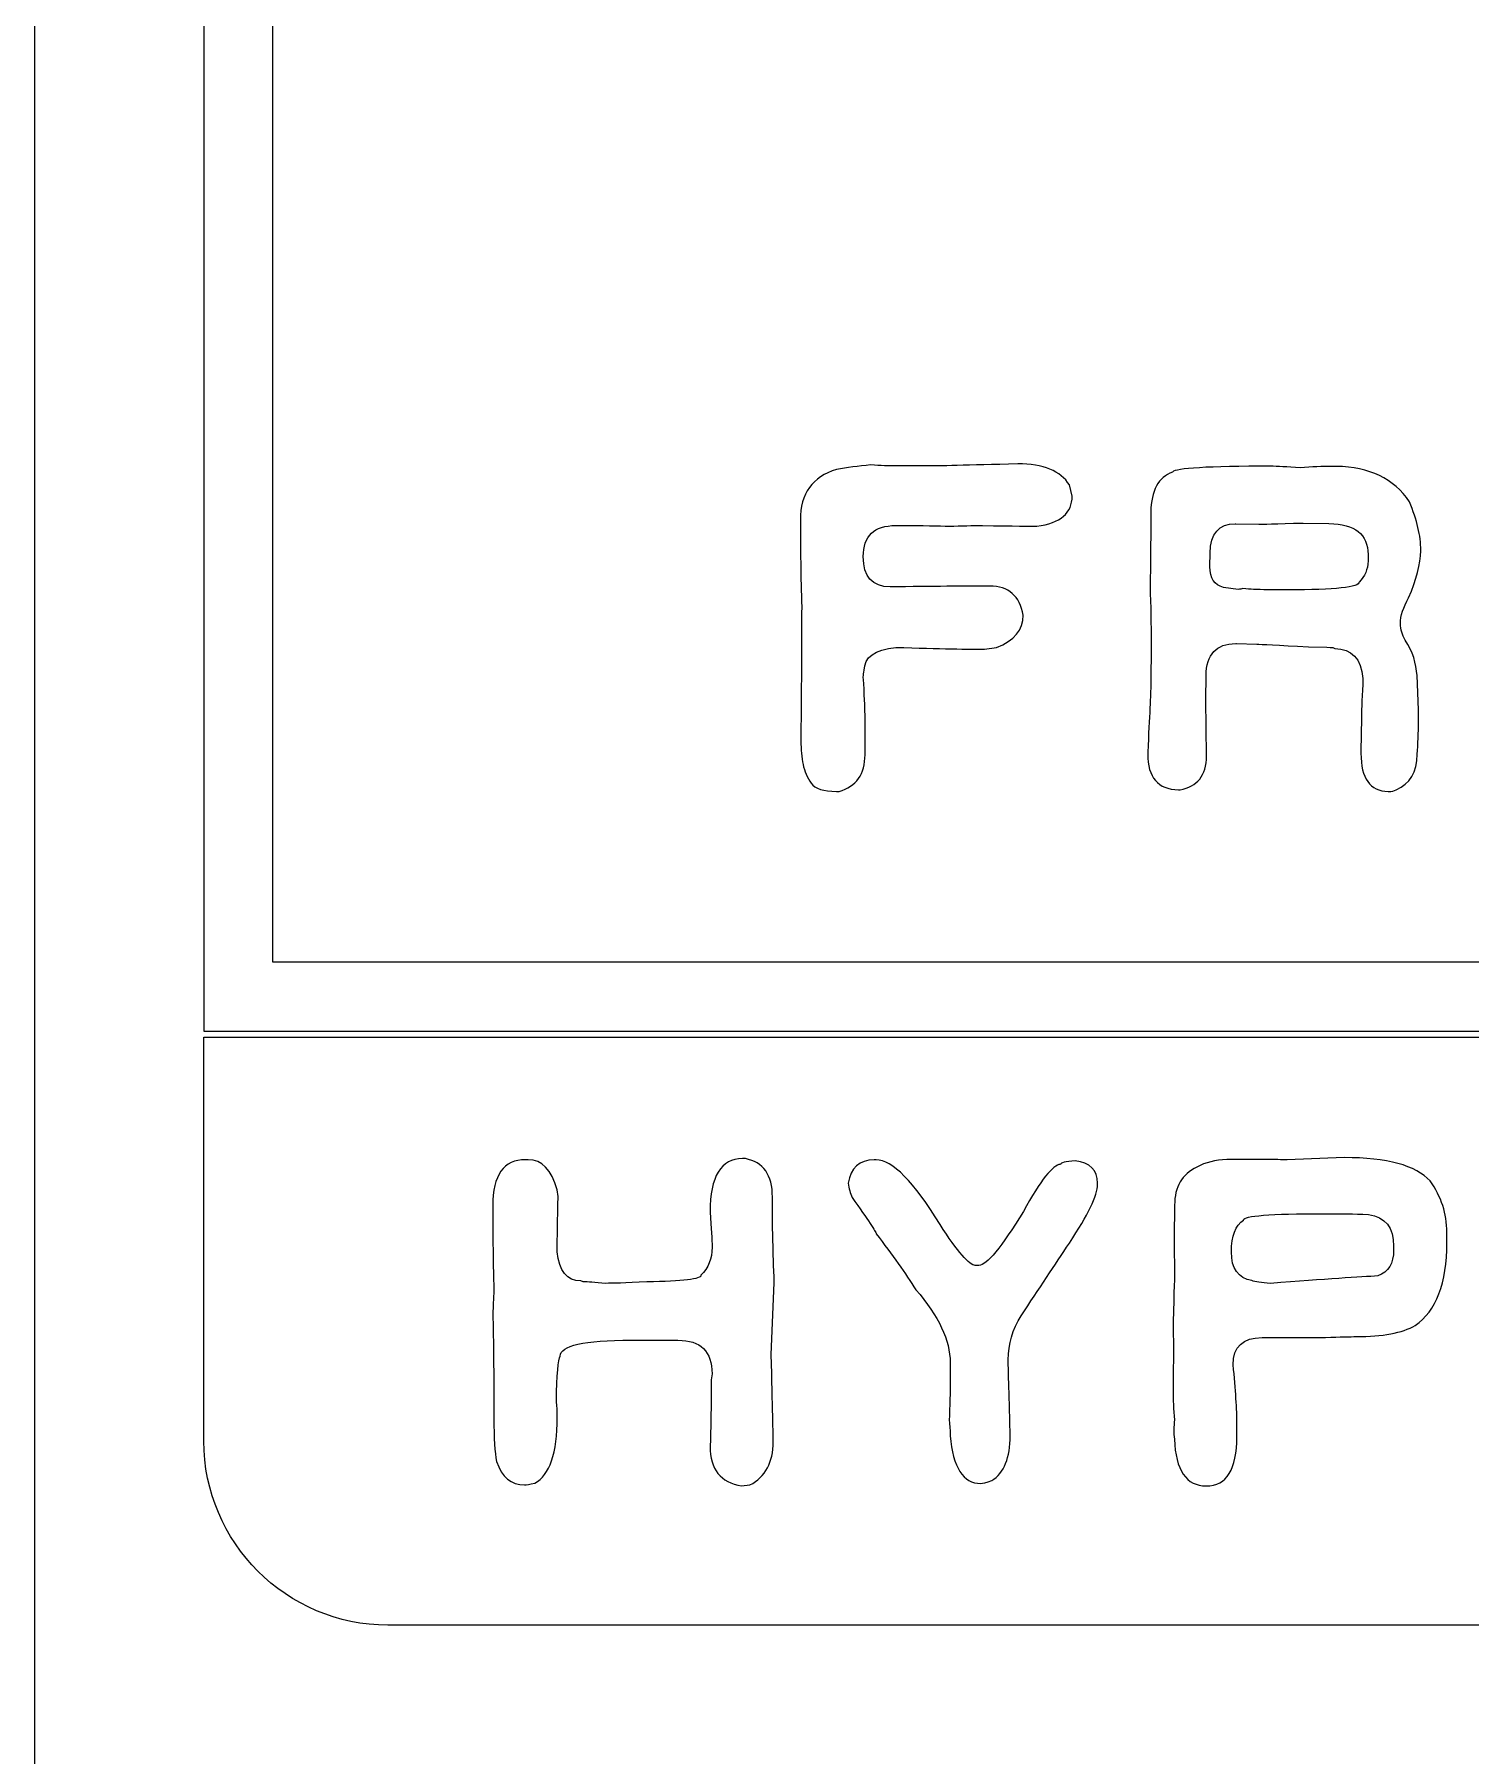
# Model space of a CAD drawing. Header units: centimetres. Extents: x -13.1 to 12.9, y -13 to 13.
# Drawn here: x -13.05 to -11.489, y 5.865 to 7.736 of the extents above; entities that cross this region are included whole.
import ezdxf

# ---------------------------------------------------------------- set-up
doc = ezdxf.new("R2010")
doc.units = ezdxf.units.CM
doc.header["$MEASUREMENT"] = 0
doc.layers.add('Layer 1', color=7, linetype='Continuous')

msp = doc.modelspace()

# ---------------------------------------------------------------- linework, layer by layer
at = {"layer": 'Layer 1', "color": 250, "lineweight": 9}
msp.add_open_spline([(-12.85, 12.98), (-12.85, 12.98), (12.75, 12.98), (12.75, 12.98), (12.75, 12.98), (12.86, 12.98), (12.95, 12.88999), (12.95, 12.78), (12.95, 12.78), (12.95, 12.78), (12.95, -12.82), (12.95, -12.82), (12.95, -12.82), (12.95, -12.93001), (12.86, -13.02), (12.75, -13.02), (12.75, -13.02), (12.75, -13.02), (-12.85, -13.02), (-12.85, -13.02), (-12.85, -13.02), (-12.96, -13.02), (-13.05, -12.93001), (-13.05, -12.82), (-13.05, -12.82), (-13.05, -12.82), (-13.05, 12.78), (-13.05, 12.78), (-13.05, 12.78), (-13.05, 12.88999), (-12.96, 12.98), (-12.85, 12.98)], degree=3, knots=[0, 0, 0, 0, 0.1111111, 0.1111111, 0.1111111, 0.1111111, 0.2222222, 0.2222222, 0.2222222, 0.2222222, 0.3333333, 0.3333333, 0.3333333, 0.3333333, 0.4444444, 0.4444444, 0.4444444, 0.4444444, 0.5555556, 0.5555556, 0.5555556, 0.5555556, 0.6666667, 0.6666667, 0.6666667, 0.6666667, 0.7777778, 0.7777778, 0.7777778, 0.7777778, 1, 1, 1, 1], dxfattribs=at)
at = {"layer": 'Layer 1', "color": 177, "lineweight": 9}
for points, knots in [([(-12.6284, 12.92752), (-12.6284, 12.92752), (-6.6284, 12.92752), (-6.6284, 12.92752), (-6.6284, 12.92752), (-6.56306, 12.92752), (-6.50366, 12.9008), (-6.46064, 12.85778), (-6.46064, 12.85778), (-6.41762, 12.81476), (-6.3909, 12.75536), (-6.3909, 12.69002), (-6.3909, 12.69002), (-6.3909, 12.69002), (-6.3909, 6.89002), (-6.3909, 6.89002), (-6.3909, 6.89002), (-6.3909, 6.82468), (-6.41762, 6.76528), (-6.46064, 6.72226), (-6.46064, 6.72226), (-6.50366, 6.67924), (-6.56306, 6.65252), (-6.6284, 6.65252), (-6.6284, 6.65252), (-6.6284, 6.65252), (-12.8659, 6.65252), (-12.8659, 6.65252), (-12.8659, 6.65252), (-12.8659, 6.65252), (-12.8659, 12.69002), (-12.8659, 12.69002), (-12.8659, 12.69002), (-12.8659, 12.75536), (-12.83918, 12.81476), (-12.79616, 12.85778), (-12.79616, 12.85778), (-12.75314, 12.9008), (-12.69374, 12.92752), (-12.6284, 12.92752)], [0, 0, 0, 0, 0.0909091, 0.0909091, 0.0909091, 0.0909091, 0.1818182, 0.1818182, 0.1818182, 0.1818182, 0.2727273, 0.2727273, 0.2727273, 0.2727273, 0.3636364, 0.3636364, 0.3636364, 0.3636364, 0.4545455, 0.4545455, 0.4545455, 0.4545455, 0.5454545, 0.5454545, 0.5454545, 0.5454545, 0.6363636, 0.6363636, 0.6363636, 0.6363636, 0.7272727, 0.7272727, 0.7272727, 0.7272727, 0.8181818, 0.8181818, 0.8181818, 0.8181818, 1, 1, 1, 1]), ([(-6.6284, 12.85252), (-6.6284, 12.85252), (-12.6284, 12.85252), (-12.6284, 12.85252), (-12.6284, 12.85252), (-12.67305, 12.85252), (-12.71368, 12.83422), (-12.74314, 12.80476), (-12.74314, 12.80476), (-12.7726, 12.7753), (-12.7909, 12.73467), (-12.7909, 12.69002), (-12.7909, 12.69002), (-12.7909, 12.69002), (-12.7909, 6.72752), (-12.7909, 6.72752), (-12.7909, 6.72752), (-12.7909, 6.72752), (-6.6284, 6.72752), (-6.6284, 6.72752), (-6.6284, 6.72752), (-6.58375, 6.72752), (-6.54312, 6.74582), (-6.51366, 6.77528), (-6.51366, 6.77528), (-6.4842, 6.80474), (-6.4659, 6.84537), (-6.4659, 6.89002), (-6.4659, 6.89002), (-6.4659, 6.89002), (-6.4659, 12.69002), (-6.4659, 12.69002), (-6.4659, 12.69002), (-6.4659, 12.73467), (-6.4842, 12.7753), (-6.51366, 12.80476), (-6.51366, 12.80476), (-6.54312, 12.83422), (-6.58375, 12.85252), (-6.6284, 12.85252)], [0, 0, 0, 0, 0.0909091, 0.0909091, 0.0909091, 0.0909091, 0.1818182, 0.1818182, 0.1818182, 0.1818182, 0.2727273, 0.2727273, 0.2727273, 0.2727273, 0.3636364, 0.3636364, 0.3636364, 0.3636364, 0.4545455, 0.4545455, 0.4545455, 0.4545455, 0.5454545, 0.5454545, 0.5454545, 0.5454545, 0.6363636, 0.6363636, 0.6363636, 0.6363636, 0.7272727, 0.7272727, 0.7272727, 0.7272727, 0.8181818, 0.8181818, 0.8181818, 0.8181818, 1, 1, 1, 1]), ([(-8.97019, 6.64576), (-8.97019, 6.64576), (-12.86583, 6.64576), (-12.86583, 6.64576), (-12.86583, 6.64576), (-12.86583, 6.64576), (-12.86583, 6.20669), (-12.86583, 6.20669), (-12.86583, 6.20669), (-12.86583, 6.09669), (-12.77583, 6.00669), (-12.66583, 6.00669), (-12.66583, 6.00669), (-12.66583, 6.00669), (-9.17019, 6.00669), (-9.17019, 6.00669), (-9.17019, 6.00669), (-9.06019, 6.00669), (-8.97019, 6.09669), (-8.97019, 6.20669), (-8.97019, 6.20669), (-8.97019, 6.20669), (-8.97019, 6.64576), (-8.97019, 6.64576)], [0, 0, 0, 0, 0.1428571, 0.1428571, 0.1428571, 0.1428571, 0.2857143, 0.2857143, 0.2857143, 0.2857143, 0.4285714, 0.4285714, 0.4285714, 0.4285714, 0.5714286, 0.5714286, 0.5714286, 0.5714286, 0.7142857, 0.7142857, 0.7142857, 0.7142857, 1, 1, 1, 1]), ([(-12.28026, 6.51383), (-12.28026, 6.51383), (-12.27725, 6.51383), (-12.27725, 6.51383), (-12.27725, 6.51383), (-12.25759, 6.51016), (-12.2478, 6.49615), (-12.2478, 6.47197), (-12.2478, 6.47197), (-12.2478, 6.47197), (-12.2478, 6.45268), (-12.2478, 6.45268), (-12.2478, 6.45268), (-12.2478, 6.43923), (-12.24715, 6.41459), (-12.24583, 6.37874), (-12.24583, 6.37874), (-12.24583, 6.37874), (-12.24912, 6.30076), (-12.24912, 6.30076), (-12.24912, 6.30076), (-12.24771, 6.24366), (-12.24696, 6.21205), (-12.24696, 6.20593), (-12.24696, 6.20593), (-12.24696, 6.18373), (-12.25542, 6.16812), (-12.27226, 6.15909), (-12.27226, 6.15909), (-12.27226, 6.15909), (-12.28139, 6.15805), (-12.28139, 6.15805), (-12.28139, 6.15805), (-12.30415, 6.16191), (-12.31554, 6.17621), (-12.31554, 6.20104), (-12.31554, 6.20104), (-12.31478, 6.22127), (-12.3145, 6.23886), (-12.3145, 6.25391), (-12.3145, 6.25391), (-12.3145, 6.25391), (-12.3145, 6.27348), (-12.3145, 6.27348), (-12.3145, 6.27348), (-12.3145, 6.27348), (-12.31337, 6.27987), (-12.31337, 6.27987), (-12.31337, 6.27987), (-12.31337, 6.30424), (-12.32579, 6.31647), (-12.35053, 6.31647), (-12.35053, 6.31647), (-12.35053, 6.31647), (-12.40124, 6.31647), (-12.40124, 6.31647), (-12.40124, 6.31647), (-12.45269, 6.31647), (-12.47847, 6.31073), (-12.47847, 6.29916), (-12.47847, 6.29916), (-12.48063, 6.29568), (-12.48204, 6.27931), (-12.48261, 6.25005), (-12.48261, 6.25005), (-12.48204, 6.24582), (-12.48176, 6.24008), (-12.48176, 6.23274), (-12.48176, 6.23274), (-12.48176, 6.19361), (-12.48985, 6.16972), (-12.50603, 6.16106), (-12.50603, 6.16106), (-12.51168, 6.15975), (-12.51544, 6.15909), (-12.51732, 6.15909), (-12.51732, 6.15909), (-12.53181, 6.15909), (-12.54187, 6.16765), (-12.54761, 6.18477), (-12.54761, 6.18477), (-12.54968, 6.19427), (-12.55062, 6.20989), (-12.55062, 6.23162), (-12.55062, 6.23162), (-12.55062, 6.23162), (-12.55062, 6.24488), (-12.55062, 6.24488), (-12.55062, 6.24488), (-12.55062, 6.27884), (-12.551, 6.31289), (-12.55175, 6.34704), (-12.55175, 6.34704), (-12.551, 6.36162), (-12.55062, 6.37018), (-12.55062, 6.37272), (-12.55062, 6.37272), (-12.55137, 6.39681), (-12.55175, 6.42305), (-12.55175, 6.45156), (-12.55175, 6.45156), (-12.55175, 6.45156), (-12.55175, 6.46256), (-12.55175, 6.46256), (-12.55175, 6.46256), (-12.55175, 6.49596), (-12.5399, 6.5127), (-12.51619, 6.5127), (-12.51619, 6.5127), (-12.51619, 6.5127), (-12.51318, 6.5127), (-12.51318, 6.5127), (-12.51318, 6.5127), (-12.49851, 6.5127), (-12.48797, 6.50179), (-12.48176, 6.47997), (-12.48176, 6.47997), (-12.48176, 6.47997), (-12.48063, 6.47272), (-12.48063, 6.47272), (-12.48063, 6.47272), (-12.48138, 6.44742), (-12.48176, 6.42738), (-12.48176, 6.4127), (-12.48176, 6.4127), (-12.4795, 6.39154), (-12.47104, 6.381), (-12.45608, 6.381), (-12.45608, 6.381), (-12.45486, 6.38025), (-12.45382, 6.37987), (-12.45307, 6.37987), (-12.45307, 6.37987), (-12.44902, 6.37987), (-12.44093, 6.37931), (-12.4288, 6.37827), (-12.4288, 6.37827), (-12.42259, 6.37827), (-12.40773, 6.37874), (-12.38421, 6.37987), (-12.38421, 6.37987), (-12.34507, 6.38044), (-12.32551, 6.38279), (-12.32551, 6.38702), (-12.32551, 6.38702), (-12.31742, 6.39492), (-12.31337, 6.40518), (-12.31337, 6.4176), (-12.31337, 6.4176), (-12.31337, 6.4255), (-12.31412, 6.4382), (-12.31554, 6.45569), (-12.31554, 6.45569), (-12.31554, 6.49445), (-12.30378, 6.51383), (-12.28026, 6.51383)], [0, 0, 0, 0, 0.025, 0.025, 0.025, 0.025, 0.05, 0.05, 0.05, 0.05, 0.075, 0.075, 0.075, 0.075, 0.1, 0.1, 0.1, 0.1, 0.125, 0.125, 0.125, 0.125, 0.15, 0.15, 0.15, 0.15, 0.175, 0.175, 0.175, 0.175, 0.2, 0.2, 0.2, 0.2, 0.225, 0.225, 0.225, 0.225, 0.25, 0.25, 0.25, 0.25, 0.275, 0.275, 0.275, 0.275, 0.3, 0.3, 0.3, 0.3, 0.325, 0.325, 0.325, 0.325, 0.35, 0.35, 0.35, 0.35, 0.375, 0.375, 0.375, 0.375, 0.4, 0.4, 0.4, 0.4, 0.425, 0.425, 0.425, 0.425, 0.45, 0.45, 0.45, 0.45, 0.475, 0.475, 0.475, 0.475, 0.5, 0.5, 0.5, 0.5, 0.525, 0.525, 0.525, 0.525, 0.55, 0.55, 0.55, 0.55, 0.575, 0.575, 0.575, 0.575, 0.6, 0.6, 0.6, 0.6, 0.625, 0.625, 0.625, 0.625, 0.65, 0.65, 0.65, 0.65, 0.675, 0.675, 0.675, 0.675, 0.7, 0.7, 0.7, 0.7, 0.725, 0.725, 0.725, 0.725, 0.75, 0.75, 0.75, 0.75, 0.775, 0.775, 0.775, 0.775, 0.8, 0.8, 0.8, 0.8, 0.825, 0.825, 0.825, 0.825, 0.85, 0.85, 0.85, 0.85, 0.875, 0.875, 0.875, 0.875, 0.9, 0.9, 0.9, 0.9, 0.925, 0.925, 0.925, 0.925, 0.95, 0.95, 0.95, 0.95, 1, 1, 1, 1]), ([(-12.13511, 6.51242), (-12.11742, 6.51242), (-12.09428, 6.489), (-12.06559, 6.44215), (-12.06559, 6.44215), (-12.04649, 6.41261), (-12.03379, 6.39784), (-12.0273, 6.39784), (-12.0273, 6.39784), (-12.0273, 6.39784), (-12.02345, 6.39784), (-12.02345, 6.39784), (-12.02345, 6.39784), (-12.01498, 6.39784), (-11.9988, 6.41741), (-11.975, 6.45654), (-11.975, 6.45654), (-11.95618, 6.4905), (-11.94283, 6.50753), (-11.93474, 6.50753), (-11.93474, 6.50753), (-11.93474, 6.50932), (-11.92937, 6.51073), (-11.91874, 6.51157), (-11.91874, 6.51157), (-11.90256, 6.50941), (-11.89447, 6.50123), (-11.89447, 6.48711), (-11.89447, 6.48711), (-11.89447, 6.48711), (-11.89447, 6.48599), (-11.89447, 6.48599), (-11.89447, 6.48599), (-11.89447, 6.47385), (-11.90463, 6.45259), (-11.92505, 6.42202), (-11.92505, 6.42202), (-11.94066, 6.3985), (-11.95816, 6.37216), (-11.97744, 6.343), (-11.97744, 6.343), (-11.98685, 6.32804), (-11.99146, 6.31214), (-11.99146, 6.2953), (-11.99146, 6.2953), (-11.99146, 6.28796), (-11.9908, 6.26172), (-11.9893, 6.21675), (-11.9893, 6.21675), (-11.9893, 6.21675), (-11.9893, 6.21261), (-11.9893, 6.21261), (-11.9893, 6.21261), (-11.9893, 6.18872), (-11.99598, 6.17244), (-12.00943, 6.16379), (-12.00943, 6.16379), (-12.01526, 6.16181), (-12.01921, 6.16078), (-12.02128, 6.16078), (-12.02128, 6.16078), (-12.04057, 6.16078), (-12.05167, 6.17809), (-12.05458, 6.21261), (-12.05458, 6.21261), (-12.05458, 6.21807), (-12.05496, 6.22362), (-12.05571, 6.22917), (-12.05571, 6.22917), (-12.05496, 6.24479), (-12.05458, 6.25993), (-12.05458, 6.27461), (-12.05458, 6.27461), (-12.05458, 6.27461), (-12.05458, 6.29201), (-12.05458, 6.29201), (-12.05458, 6.29201), (-12.05458, 6.31619), (-12.067, 6.34271), (-12.09184, 6.37131), (-12.09184, 6.37131), (-12.10303, 6.38881), (-12.11742, 6.40913), (-12.13511, 6.43227), (-12.13511, 6.43227), (-12.13511, 6.43406), (-12.14376, 6.44723), (-12.16126, 6.47169), (-12.16126, 6.47169), (-12.16333, 6.4763), (-12.16465, 6.48138), (-12.1654, 6.48711), (-12.1654, 6.48711), (-12.16286, 6.50395), (-12.15345, 6.51242), (-12.13727, 6.51242), (-12.13727, 6.51242), (-12.13727, 6.51242), (-12.13511, 6.51242), (-12.13511, 6.51242)], [0, 0, 0, 0, 0.0384615, 0.0384615, 0.0384615, 0.0384615, 0.0769231, 0.0769231, 0.0769231, 0.0769231, 0.1153846, 0.1153846, 0.1153846, 0.1153846, 0.1538462, 0.1538462, 0.1538462, 0.1538462, 0.1923077, 0.1923077, 0.1923077, 0.1923077, 0.2307692, 0.2307692, 0.2307692, 0.2307692, 0.2692308, 0.2692308, 0.2692308, 0.2692308, 0.3076923, 0.3076923, 0.3076923, 0.3076923, 0.3461538, 0.3461538, 0.3461538, 0.3461538, 0.3846154, 0.3846154, 0.3846154, 0.3846154, 0.4230769, 0.4230769, 0.4230769, 0.4230769, 0.4615385, 0.4615385, 0.4615385, 0.4615385, 0.5, 0.5, 0.5, 0.5, 0.5384615, 0.5384615, 0.5384615, 0.5384615, 0.5769231, 0.5769231, 0.5769231, 0.5769231, 0.6153846, 0.6153846, 0.6153846, 0.6153846, 0.6538462, 0.6538462, 0.6538462, 0.6538462, 0.6923077, 0.6923077, 0.6923077, 0.6923077, 0.7307692, 0.7307692, 0.7307692, 0.7307692, 0.7692308, 0.7692308, 0.7692308, 0.7692308, 0.8076923, 0.8076923, 0.8076923, 0.8076923, 0.8461538, 0.8461538, 0.8461538, 0.8461538, 0.8846154, 0.8846154, 0.8846154, 0.8846154, 0.9230769, 0.9230769, 0.9230769, 0.9230769, 1, 1, 1, 1]), ([(-11.62628, 6.51496), (-11.57962, 6.51496), (-11.54848, 6.50649), (-11.53287, 6.48956), (-11.53287, 6.48956), (-11.52073, 6.47244), (-11.51471, 6.45391), (-11.51471, 6.43387), (-11.51471, 6.43387), (-11.51471, 6.43387), (-11.51471, 6.42258), (-11.51471, 6.42258), (-11.51471, 6.42258), (-11.51471, 6.37837), (-11.52619, 6.34826), (-11.54914, 6.33246), (-11.54914, 6.33246), (-11.56325, 6.32437), (-11.5846, 6.32033), (-11.61311, 6.32033), (-11.61311, 6.32033), (-11.61932, 6.32033), (-11.63051, 6.32004), (-11.64669, 6.31957), (-11.64669, 6.31957), (-11.66344, 6.31938), (-11.67999, 6.31929), (-11.69636, 6.31929), (-11.69636, 6.31929), (-11.69636, 6.31929), (-11.71565, 6.31929), (-11.71565, 6.31929), (-11.71565, 6.31929), (-11.73653, 6.31929), (-11.74707, 6.30941), (-11.74707, 6.28975), (-11.74707, 6.28975), (-11.74424, 6.26257), (-11.74293, 6.24102), (-11.74293, 6.22503), (-11.74293, 6.22503), (-11.74293, 6.22503), (-11.74293, 6.21177), (-11.74293, 6.21177), (-11.74293, 6.21177), (-11.74293, 6.17593), (-11.75403, 6.15805), (-11.77623, 6.15805), (-11.77623, 6.15805), (-11.79796, 6.15805), (-11.80953, 6.17498), (-11.81094, 6.20904), (-11.81094, 6.20904), (-11.81132, 6.21233), (-11.81151, 6.21562), (-11.81151, 6.21892), (-11.81151, 6.21892), (-11.81151, 6.22277), (-11.81122, 6.22644), (-11.81066, 6.22992), (-11.81066, 6.22992), (-11.81179, 6.24102), (-11.81235, 6.25184), (-11.81235, 6.26247), (-11.81235, 6.26247), (-11.81235, 6.26802), (-11.81216, 6.28082), (-11.81179, 6.30104), (-11.81179, 6.30104), (-11.81179, 6.30273), (-11.81198, 6.31459), (-11.81235, 6.3366), (-11.81235, 6.3366), (-11.81122, 6.36971), (-11.81066, 6.38862), (-11.81066, 6.39342), (-11.81066, 6.39342), (-11.81104, 6.40734), (-11.81122, 6.4175), (-11.81122, 6.42371), (-11.81122, 6.42371), (-11.81122, 6.42794), (-11.81104, 6.44111), (-11.81066, 6.46341), (-11.81066, 6.46341), (-11.81066, 6.48307), (-11.80257, 6.4968), (-11.78648, 6.50471), (-11.78648, 6.50471), (-11.77726, 6.50969), (-11.76645, 6.51242), (-11.75393, 6.51298), (-11.75393, 6.51298), (-11.72101, 6.5128), (-11.69918, 6.5127), (-11.68837, 6.5127), (-11.68837, 6.5127), (-11.68837, 6.5127), (-11.62628, 6.51496), (-11.62628, 6.51496)], [0, 0, 0, 0, 0.0384615, 0.0384615, 0.0384615, 0.0384615, 0.0769231, 0.0769231, 0.0769231, 0.0769231, 0.1153846, 0.1153846, 0.1153846, 0.1153846, 0.1538462, 0.1538462, 0.1538462, 0.1538462, 0.1923077, 0.1923077, 0.1923077, 0.1923077, 0.2307692, 0.2307692, 0.2307692, 0.2307692, 0.2692308, 0.2692308, 0.2692308, 0.2692308, 0.3076923, 0.3076923, 0.3076923, 0.3076923, 0.3461538, 0.3461538, 0.3461538, 0.3461538, 0.3846154, 0.3846154, 0.3846154, 0.3846154, 0.4230769, 0.4230769, 0.4230769, 0.4230769, 0.4615385, 0.4615385, 0.4615385, 0.4615385, 0.5, 0.5, 0.5, 0.5, 0.5384615, 0.5384615, 0.5384615, 0.5384615, 0.5769231, 0.5769231, 0.5769231, 0.5769231, 0.6153846, 0.6153846, 0.6153846, 0.6153846, 0.6538462, 0.6538462, 0.6538462, 0.6538462, 0.6923077, 0.6923077, 0.6923077, 0.6923077, 0.7307692, 0.7307692, 0.7307692, 0.7307692, 0.7692308, 0.7692308, 0.7692308, 0.7692308, 0.8076923, 0.8076923, 0.8076923, 0.8076923, 0.8461538, 0.8461538, 0.8461538, 0.8461538, 0.8846154, 0.8846154, 0.8846154, 0.8846154, 0.9230769, 0.9230769, 0.9230769, 0.9230769, 1, 1, 1, 1]), ([(-11.74895, 6.4127), (-11.74895, 6.39427), (-11.74152, 6.38382), (-11.72665, 6.38128), (-11.72665, 6.38128), (-11.72317, 6.37978), (-11.71631, 6.37874), (-11.70624, 6.37827), (-11.70624, 6.37827), (-11.64632, 6.38279), (-11.60746, 6.38552), (-11.58968, 6.38627), (-11.58968, 6.38627), (-11.5783, 6.39041), (-11.57256, 6.39991), (-11.57256, 6.41459), (-11.57256, 6.41459), (-11.57256, 6.41459), (-11.57256, 6.41872), (-11.57256, 6.41872), (-11.57256, 6.41872), (-11.57256, 6.43895), (-11.58169, 6.45043), (-11.59984, 6.45315), (-11.59984, 6.45315), (-11.61659, 6.45372), (-11.62976, 6.454), (-11.63954, 6.454), (-11.63954, 6.454), (-11.63954, 6.454), (-11.64867, 6.454), (-11.64867, 6.454), (-11.64867, 6.454), (-11.70671, 6.454), (-11.73568, 6.45174), (-11.73568, 6.44713), (-11.73568, 6.44713), (-11.74453, 6.44121), (-11.74895, 6.42973), (-11.74895, 6.4127)], [0, 0, 0, 0, 0.0909091, 0.0909091, 0.0909091, 0.0909091, 0.1818182, 0.1818182, 0.1818182, 0.1818182, 0.2727273, 0.2727273, 0.2727273, 0.2727273, 0.3636364, 0.3636364, 0.3636364, 0.3636364, 0.4545455, 0.4545455, 0.4545455, 0.4545455, 0.5454545, 0.5454545, 0.5454545, 0.5454545, 0.6363636, 0.6363636, 0.6363636, 0.6363636, 0.7272727, 0.7272727, 0.7272727, 0.7272727, 0.8181818, 0.8181818, 0.8181818, 0.8181818, 1, 1, 1, 1])]:
    msp.add_open_spline(points, degree=3, knots=knots, dxfattribs=at)
at = {"layer": 'Layer 1', "color": 177}
for points, knots in [([(-11.98122, 7.26903), (-11.95328, 7.26903), (-11.93456, 7.26141), (-11.92506, 7.24617), (-11.92506, 7.24617), (-11.92506, 7.24617), (-11.92195, 7.23404), (-11.92195, 7.23404), (-11.92195, 7.23404), (-11.92195, 7.21569), (-11.93474, 7.20469), (-11.96033, 7.20121), (-11.96033, 7.20121), (-11.9656, 7.20121), (-11.98536, 7.20149), (-12.0195, 7.20205), (-12.0195, 7.20205), (-12.03004, 7.20205), (-12.04208, 7.20177), (-12.05563, 7.20121), (-12.05563, 7.20121), (-12.06663, 7.20177), (-12.08413, 7.20205), (-12.10802, 7.20205), (-12.10802, 7.20205), (-12.10802, 7.20205), (-12.11376, 7.20205), (-12.11376, 7.20205), (-12.11376, 7.20205), (-12.13728, 7.20205), (-12.14904, 7.19077), (-12.14904, 7.16819), (-12.14904, 7.16819), (-12.14904, 7.14627), (-12.13935, 7.13536), (-12.11988, 7.13536), (-12.11988, 7.13536), (-12.07378, 7.13592), (-12.03766, 7.1362), (-12.01151, 7.1362), (-12.01151, 7.1362), (-11.99119, 7.1362), (-11.97905, 7.12557), (-11.9752, 7.1045), (-11.9752, 7.1045), (-11.9752, 7.0887), (-11.98488, 7.07703), (-12.00436, 7.06951), (-12.00436, 7.06951), (-12.00436, 7.06951), (-12.01734, 7.06753), (-12.01734, 7.06753), (-12.01734, 7.06753), (-12.03314, 7.06753), (-12.06532, 7.06819), (-12.11376, 7.06951), (-12.11376, 7.06951), (-12.13662, 7.06706), (-12.14801, 7.05878), (-12.14801, 7.04467), (-12.14801, 7.04467), (-12.14876, 7.04194), (-12.14904, 7.0395), (-12.14904, 7.03752), (-12.14904, 7.03752), (-12.14782, 7.01786), (-12.14716, 7.00422), (-12.14716, 6.9967), (-12.14716, 6.9967), (-12.14716, 6.9967), (-12.14716, 6.95295), (-12.14716, 6.95295), (-12.14716, 6.95295), (-12.14716, 6.93179), (-12.15657, 6.91843), (-12.17529, 6.91297), (-12.17529, 6.91297), (-12.17529, 6.91297), (-12.1783, 6.91297), (-12.1783, 6.91297), (-12.1783, 6.91297), (-12.19222, 6.91297), (-12.20144, 6.91598), (-12.20567, 6.922), (-12.20567, 6.922), (-12.21, 6.92812), (-12.21301, 6.93489), (-12.21451, 6.94242), (-12.21451, 6.94242), (-12.21611, 6.94994), (-12.21687, 6.95841), (-12.21687, 6.96782), (-12.21687, 6.96782), (-12.21687, 6.97017), (-12.21677, 6.98324), (-12.21658, 7.00695), (-12.21658, 7.00695), (-12.2164, 7.02934), (-12.2163, 7.04317), (-12.2163, 7.04853), (-12.2163, 7.04853), (-12.21611, 7.08823), (-12.21602, 7.10986), (-12.21602, 7.11334), (-12.21602, 7.11334), (-12.21696, 7.14599), (-12.21743, 7.1776), (-12.21743, 7.20807), (-12.21743, 7.20807), (-12.21743, 7.23677), (-12.20435, 7.25502), (-12.1783, 7.26292), (-12.1783, 7.26292), (-12.16691, 7.26499), (-12.1545, 7.26668), (-12.14104, 7.2679), (-12.14104, 7.2679), (-12.12985, 7.26715), (-12.12119, 7.26678), (-12.11489, 7.26678), (-12.11489, 7.26678), (-12.11489, 7.26678), (-12.08074, 7.26678), (-12.08074, 7.26678), (-12.08074, 7.26678), (-12.0688, 7.26678), (-12.03559, 7.26753), (-11.98122, 7.26903)], [0, 0, 0, 0, 0.030303, 0.030303, 0.030303, 0.030303, 0.0606061, 0.0606061, 0.0606061, 0.0606061, 0.0909091, 0.0909091, 0.0909091, 0.0909091, 0.1212121, 0.1212121, 0.1212121, 0.1212121, 0.1515152, 0.1515152, 0.1515152, 0.1515152, 0.1818182, 0.1818182, 0.1818182, 0.1818182, 0.2121212, 0.2121212, 0.2121212, 0.2121212, 0.2424242, 0.2424242, 0.2424242, 0.2424242, 0.2727273, 0.2727273, 0.2727273, 0.2727273, 0.3030303, 0.3030303, 0.3030303, 0.3030303, 0.3333333, 0.3333333, 0.3333333, 0.3333333, 0.3636364, 0.3636364, 0.3636364, 0.3636364, 0.3939394, 0.3939394, 0.3939394, 0.3939394, 0.4242424, 0.4242424, 0.4242424, 0.4242424, 0.4545455, 0.4545455, 0.4545455, 0.4545455, 0.4848485, 0.4848485, 0.4848485, 0.4848485, 0.5151515, 0.5151515, 0.5151515, 0.5151515, 0.5454545, 0.5454545, 0.5454545, 0.5454545, 0.5757576, 0.5757576, 0.5757576, 0.5757576, 0.6060606, 0.6060606, 0.6060606, 0.6060606, 0.6363636, 0.6363636, 0.6363636, 0.6363636, 0.6666667, 0.6666667, 0.6666667, 0.6666667, 0.6969697, 0.6969697, 0.6969697, 0.6969697, 0.7272727, 0.7272727, 0.7272727, 0.7272727, 0.7575758, 0.7575758, 0.7575758, 0.7575758, 0.7878788, 0.7878788, 0.7878788, 0.7878788, 0.8181818, 0.8181818, 0.8181818, 0.8181818, 0.8484848, 0.8484848, 0.8484848, 0.8484848, 0.8787879, 0.8787879, 0.8787879, 0.8787879, 0.9090909, 0.9090909, 0.9090909, 0.9090909, 0.9393939, 0.9393939, 0.9393939, 0.9393939, 1, 1, 1, 1]), ([(-11.63484, 7.26631), (-11.59882, 7.26574), (-11.57238, 7.25295), (-11.55545, 7.22792), (-11.55545, 7.22792), (-11.54717, 7.20807), (-11.54303, 7.19058), (-11.54303, 7.17534), (-11.54303, 7.17534), (-11.54303, 7.17534), (-11.54303, 7.17449), (-11.54303, 7.17449), (-11.54303, 7.17449), (-11.54341, 7.16038), (-11.54783, 7.14335), (-11.5563, 7.1235), (-11.5563, 7.1235), (-11.56213, 7.11325), (-11.56514, 7.10384), (-11.56514, 7.09538), (-11.56514, 7.09538), (-11.56514, 7.08898), (-11.56335, 7.08296), (-11.55987, 7.0775), (-11.55987, 7.0775), (-11.55197, 7.06499), (-11.54773, 7.0521), (-11.54717, 7.03893), (-11.54717, 7.03893), (-11.54717, 7.03893), (-11.54557, 7.00168), (-11.54557, 7.00168), (-11.54557, 7.00168), (-11.54557, 7.00168), (-11.54557, 6.98983), (-11.54557, 6.98983), (-11.54557, 6.98983), (-11.54557, 6.97656), (-11.54604, 6.96452), (-11.54689, 6.95342), (-11.54689, 6.95342), (-11.54708, 6.93395), (-11.5547, 6.92116), (-11.56984, 6.91485), (-11.56984, 6.91485), (-11.57219, 6.91363), (-11.57483, 6.91297), (-11.57774, 6.91297), (-11.57774, 6.91297), (-11.57774, 6.91297), (-11.57859, 6.91297), (-11.57859, 6.91297), (-11.57859, 6.91297), (-11.59825, 6.91335), (-11.60813, 6.92718), (-11.60813, 6.95455), (-11.60813, 6.95455), (-11.60813, 6.95455), (-11.60813, 6.95653), (-11.60813, 6.95653), (-11.60813, 6.95653), (-11.60813, 6.95653), (-11.60756, 6.99284), (-11.60756, 6.99284), (-11.60756, 6.99284), (-11.60738, 7.00356), (-11.60681, 7.01786), (-11.60587, 7.03583), (-11.60587, 7.03583), (-11.60794, 7.05737), (-11.6181, 7.06819), (-11.63654, 7.06838), (-11.63654, 7.06838), (-11.63654, 7.06913), (-11.63945, 7.0696), (-11.64529, 7.06979), (-11.64529, 7.06979), (-11.64529, 7.06979), (-11.66514, 7.07007), (-11.66514, 7.07007), (-11.66514, 7.07007), (-11.69844, 7.07205), (-11.71716, 7.07308), (-11.72139, 7.07308), (-11.72139, 7.07308), (-11.72139, 7.07308), (-11.7434, 7.07365), (-11.7434, 7.07365), (-11.7434, 7.07365), (-11.7434, 7.07365), (-11.74425, 7.07365), (-11.74425, 7.07365), (-11.74425, 7.07365), (-11.76523, 7.07365), (-11.77595, 7.06208), (-11.77652, 7.03893), (-11.77652, 7.03893), (-11.77652, 7.03893), (-11.7768, 7.01269), (-11.7768, 7.01269), (-11.7768, 7.01269), (-11.7768, 7.01269), (-11.77595, 6.95154), (-11.77595, 6.95154), (-11.77595, 6.95154), (-11.77633, 6.93038), (-11.78583, 6.91815), (-11.80464, 6.91485), (-11.80464, 6.91485), (-11.80464, 6.91485), (-11.80653, 6.91485), (-11.80653, 6.91485), (-11.80653, 6.91485), (-11.82873, 6.91523), (-11.83992, 6.92821), (-11.83992, 6.9537), (-11.83992, 6.9537), (-11.83992, 6.9537), (-11.83992, 6.95568), (-11.83992, 6.95568), (-11.83992, 6.95568), (-11.83785, 6.99519), (-11.83672, 7.01965), (-11.83653, 7.02896), (-11.83653, 7.02896), (-11.83653, 7.02896), (-11.83635, 7.04994), (-11.83635, 7.04994), (-11.83635, 7.04994), (-11.83616, 7.05615), (-11.83606, 7.06273), (-11.83606, 7.06951), (-11.83606, 7.06951), (-11.83606, 7.08672), (-11.83644, 7.10629), (-11.8371, 7.12821), (-11.8371, 7.12821), (-11.8371, 7.14655), (-11.837, 7.15963), (-11.83682, 7.16734), (-11.83682, 7.16734), (-11.83663, 7.18898), (-11.83653, 7.20262), (-11.83653, 7.20807), (-11.83653, 7.20807), (-11.83653, 7.20807), (-11.83653, 7.21664), (-11.83653, 7.21664), (-11.83653, 7.21664), (-11.83606, 7.23997), (-11.82816, 7.25455), (-11.81292, 7.26019), (-11.81292, 7.26019), (-11.80954, 7.26442), (-11.77398, 7.26649), (-11.70625, 7.26649), (-11.70625, 7.26649), (-11.69919, 7.2664), (-11.68847, 7.26583), (-11.67398, 7.26489), (-11.67398, 7.26489), (-11.66147, 7.26583), (-11.65008, 7.26631), (-11.63983, 7.26631), (-11.63983, 7.26631), (-11.63983, 7.26631), (-11.63484, 7.26631), (-11.63484, 7.26631)], [0, 0, 0, 0, 0.0232558, 0.0232558, 0.0232558, 0.0232558, 0.0465116, 0.0465116, 0.0465116, 0.0465116, 0.0697674, 0.0697674, 0.0697674, 0.0697674, 0.0930233, 0.0930233, 0.0930233, 0.0930233, 0.1162791, 0.1162791, 0.1162791, 0.1162791, 0.1395349, 0.1395349, 0.1395349, 0.1395349, 0.1627907, 0.1627907, 0.1627907, 0.1627907, 0.1860465, 0.1860465, 0.1860465, 0.1860465, 0.2093023, 0.2093023, 0.2093023, 0.2093023, 0.2325581, 0.2325581, 0.2325581, 0.2325581, 0.255814, 0.255814, 0.255814, 0.255814, 0.2790698, 0.2790698, 0.2790698, 0.2790698, 0.3023256, 0.3023256, 0.3023256, 0.3023256, 0.3255814, 0.3255814, 0.3255814, 0.3255814, 0.3488372, 0.3488372, 0.3488372, 0.3488372, 0.372093, 0.372093, 0.372093, 0.372093, 0.3953488, 0.3953488, 0.3953488, 0.3953488, 0.4186047, 0.4186047, 0.4186047, 0.4186047, 0.4418605, 0.4418605, 0.4418605, 0.4418605, 0.4651163, 0.4651163, 0.4651163, 0.4651163, 0.4883721, 0.4883721, 0.4883721, 0.4883721, 0.5116279, 0.5116279, 0.5116279, 0.5116279, 0.5348837, 0.5348837, 0.5348837, 0.5348837, 0.5581395, 0.5581395, 0.5581395, 0.5581395, 0.5813953, 0.5813953, 0.5813953, 0.5813953, 0.6046512, 0.6046512, 0.6046512, 0.6046512, 0.627907, 0.627907, 0.627907, 0.627907, 0.6511628, 0.6511628, 0.6511628, 0.6511628, 0.6744186, 0.6744186, 0.6744186, 0.6744186, 0.6976744, 0.6976744, 0.6976744, 0.6976744, 0.7209302, 0.7209302, 0.7209302, 0.7209302, 0.744186, 0.744186, 0.744186, 0.744186, 0.7674419, 0.7674419, 0.7674419, 0.7674419, 0.7906977, 0.7906977, 0.7906977, 0.7906977, 0.8139535, 0.8139535, 0.8139535, 0.8139535, 0.8372093, 0.8372093, 0.8372093, 0.8372093, 0.8604651, 0.8604651, 0.8604651, 0.8604651, 0.8837209, 0.8837209, 0.8837209, 0.8837209, 0.9069767, 0.9069767, 0.9069767, 0.9069767, 0.9302326, 0.9302326, 0.9302326, 0.9302326, 0.9534884, 0.9534884, 0.9534884, 0.9534884, 1, 1, 1, 1]), ([(-11.71913, 7.20347), (-11.71913, 7.20347), (-11.74425, 7.20403), (-11.74425, 7.20403), (-11.74425, 7.20403), (-11.74425, 7.20403), (-11.74481, 7.20403), (-11.74481, 7.20403), (-11.74481, 7.20403), (-11.76241, 7.20403), (-11.77153, 7.19331), (-11.7721, 7.17205), (-11.7721, 7.17205), (-11.7721, 7.17205), (-11.77238, 7.15793), (-11.77238, 7.15793), (-11.77238, 7.15793), (-11.77238, 7.15793), (-11.77238, 7.15737), (-11.77238, 7.15737), (-11.77238, 7.15737), (-11.77238, 7.14476), (-11.76739, 7.13724), (-11.75751, 7.13479), (-11.75751, 7.13479), (-11.75751, 7.13479), (-11.74152, 7.13263), (-11.74152, 7.13263), (-11.74152, 7.13263), (-11.73926, 7.13263), (-11.73767, 7.13291), (-11.73654, 7.13348), (-11.73654, 7.13348), (-11.72751, 7.13272), (-11.7212, 7.13235), (-11.71753, 7.13235), (-11.71753, 7.13235), (-11.70672, 7.13216), (-11.69674, 7.13206), (-11.68771, 7.13206), (-11.68771, 7.13206), (-11.63597, 7.13206), (-11.61001, 7.13489), (-11.61001, 7.14063), (-11.61001, 7.14063), (-11.6038, 7.14665), (-11.6006, 7.15427), (-11.60041, 7.16348), (-11.60041, 7.16348), (-11.60041, 7.16348), (-11.60041, 7.17063), (-11.60041, 7.17063), (-11.60041, 7.17063), (-11.60041, 7.19246), (-11.61453, 7.20375), (-11.64284, 7.20422), (-11.64284, 7.20422), (-11.64284, 7.20422), (-11.67097, 7.20478), (-11.67097, 7.20478), (-11.67097, 7.20478), (-11.70051, 7.20384), (-11.71659, 7.20347), (-11.71913, 7.20347)], [0, 0, 0, 0, 0.0588235, 0.0588235, 0.0588235, 0.0588235, 0.1176471, 0.1176471, 0.1176471, 0.1176471, 0.1764706, 0.1764706, 0.1764706, 0.1764706, 0.2352941, 0.2352941, 0.2352941, 0.2352941, 0.2941176, 0.2941176, 0.2941176, 0.2941176, 0.3529412, 0.3529412, 0.3529412, 0.3529412, 0.4117647, 0.4117647, 0.4117647, 0.4117647, 0.4705882, 0.4705882, 0.4705882, 0.4705882, 0.5294118, 0.5294118, 0.5294118, 0.5294118, 0.5882353, 0.5882353, 0.5882353, 0.5882353, 0.6470588, 0.6470588, 0.6470588, 0.6470588, 0.7058824, 0.7058824, 0.7058824, 0.7058824, 0.7647059, 0.7647059, 0.7647059, 0.7647059, 0.8235294, 0.8235294, 0.8235294, 0.8235294, 0.8823529, 0.8823529, 0.8823529, 0.8823529, 1, 1, 1, 1])]:
    msp.add_open_spline(points, degree=3, knots=knots, dxfattribs=at)

doc.saveas('drawing.dxf')
